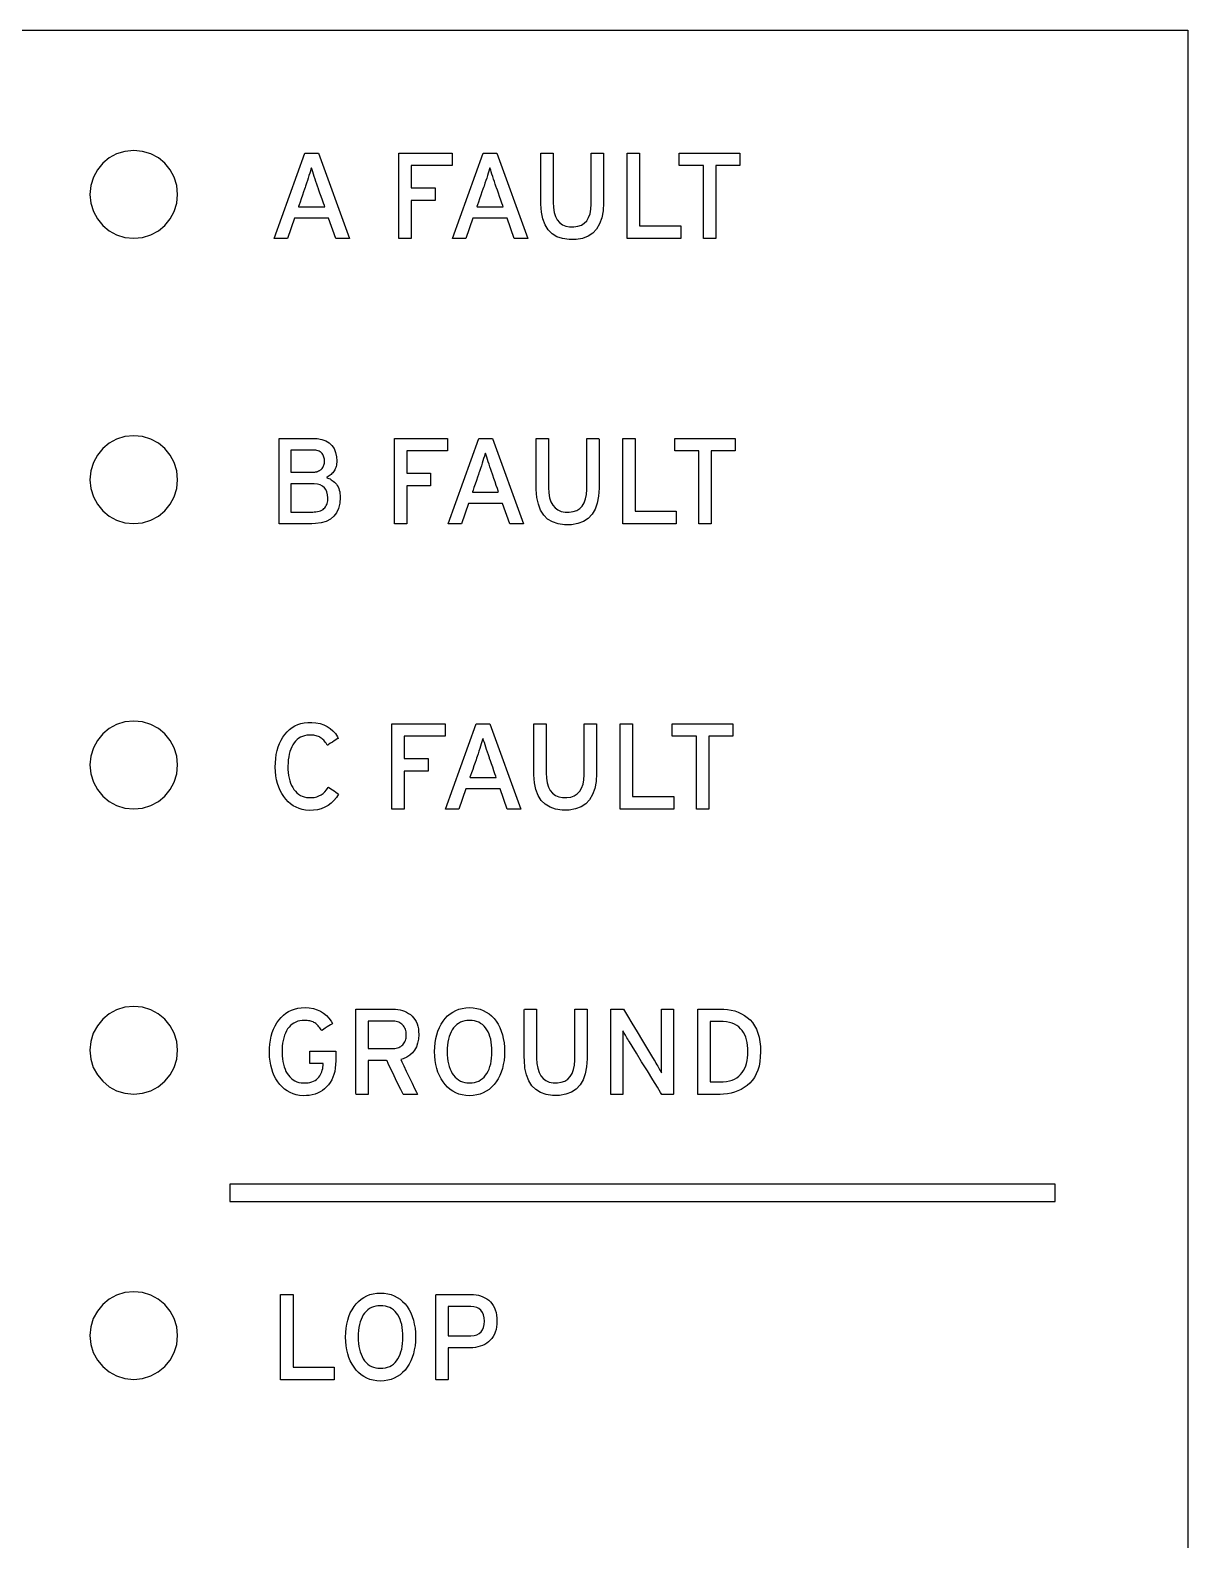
# Model space of a CAD drawing. Extents: x 1 to 47.7, y 0.2 to 33.4.
# Drawn here: x 13.006 to 14.325, y 11.791 to 13.511 of the extents above; entities that cross this region are included whole.
import ezdxf

# ---------------------------------------------------------------- set-up
doc = ezdxf.new("R2010")
doc.units = 0
doc.header["$MEASUREMENT"] = 0
doc.layers.add('6_0____DWG', color=7, linetype='CONTINUOUS')

msp = doc.modelspace()

# ---------------------------------------------------------------- linework, layer by layer
at = {"layer": '6_0____DWG'}
for points in [[(11.6245, 13.5108), (14.3245, 13.5108), (14.3245, 10.8185), (11.6245, 10.8185), (11.6245, 13.5108)], [(13.3538, 13.2736), (13.3457, 13.2967), (13.3068, 13.2967), (13.2987, 13.2736), (13.2836, 13.2736), (13.3186, 13.3708), (13.334, 13.3708), (13.3694, 13.2736), (13.3538, 13.2736)], [(13.4398, 13.3566), (13.4398, 13.3311), (13.4669, 13.3311), (13.4669, 13.3168), (13.4398, 13.3168), (13.4398, 13.2736), (13.4257, 13.2736), (13.4257, 13.3708), (13.4864, 13.3708), (13.4864, 13.3566), (13.4398, 13.3566)], [(13.5571, 13.2736), (13.549, 13.2967), (13.5101, 13.2967), (13.502, 13.2736), (13.4869, 13.2736), (13.5219, 13.3708), (13.5373, 13.3708), (13.5727, 13.2736), (13.5571, 13.2736)], [(13.6859, 13.2736), (13.6859, 13.3708), (13.7, 13.3708), (13.7, 13.2879), (13.7469, 13.2879), (13.7469, 13.2736), (13.6859, 13.2736)], [(13.7867, 13.3566), (13.7867, 13.2736), (13.7726, 13.2736), (13.7726, 13.3566), (13.7451, 13.3566), (13.7451, 13.3708), (13.8142, 13.3708), (13.8142, 13.3566), (13.7867, 13.3566)], [(13.4347, 13.0316), (13.4347, 13.0061), (13.4617, 13.0061), (13.4617, 12.9919), (13.4347, 12.9919), (13.4347, 12.9486), (13.4206, 12.9486), (13.4206, 13.0458), (13.4812, 13.0458), (13.4812, 13.0316), (13.4347, 13.0316)], [(13.552, 12.9486), (13.5439, 12.9717), (13.5049, 12.9717), (13.4969, 12.9486), (13.4817, 12.9486), (13.5167, 13.0458), (13.5322, 13.0458), (13.5676, 12.9486), (13.552, 12.9486)], [(13.6807, 12.9486), (13.6807, 13.0458), (13.6948, 13.0458), (13.6948, 12.9629), (13.7418, 12.9629), (13.7418, 12.9486), (13.6807, 12.9486)], [(13.7815, 13.0316), (13.7815, 12.9486), (13.7674, 12.9486), (13.7674, 13.0316), (13.74, 13.0316), (13.74, 13.0458), (13.809, 13.0458), (13.809, 13.0316), (13.7815, 13.0316)], [(13.4319, 12.7066), (13.4319, 12.6811), (13.4589, 12.6811), (13.4589, 12.6668), (13.4319, 12.6668), (13.4319, 12.6236), (13.4178, 12.6236), (13.4178, 12.7208), (13.4784, 12.7208), (13.4784, 12.7066), (13.4319, 12.7066)], [(13.5492, 12.6236), (13.5411, 12.6467), (13.5021, 12.6467), (13.4941, 12.6236), (13.4789, 12.6236), (13.5139, 12.7208), (13.5294, 12.7208), (13.5648, 12.6236), (13.5492, 12.6236)], [(13.6779, 12.6236), (13.6779, 12.7208), (13.692, 12.7208), (13.692, 12.6379), (13.739, 12.6379), (13.739, 12.6236), (13.6779, 12.6236)], [(13.7788, 12.7066), (13.7788, 12.6236), (13.7647, 12.6236), (13.7647, 12.7066), (13.7372, 12.7066), (13.7372, 12.7208), (13.8063, 12.7208), (13.8063, 12.7066), (13.7788, 12.7066)], [(13.233, 12.1765), (14.1734, 12.1765), (14.1734, 12.1965), (13.233, 12.1965), (13.233, 12.1765)], [(13.291, 11.9736), (13.291, 12.0708), (13.3051, 12.0708), (13.3051, 11.9878), (13.352, 11.9878), (13.352, 11.9736), (13.291, 11.9736)]]:
    msp.add_lwpolyline(points, dxfattribs=at)
for points in [[(13.1237, 13.2738), (13.1338, 13.2748), (13.1432, 13.2777), (13.1517, 13.2823), (13.1591, 13.2884), (13.1652, 13.2958), (13.1698, 13.3043), (13.1727, 13.3137), (13.1737, 13.3238), (13.1727, 13.3339), (13.1698, 13.3433), (13.1652, 13.3518), (13.1591, 13.3592), (13.1517, 13.3653), (13.1432, 13.3699), (13.1338, 13.3728), (13.1237, 13.3738), (13.1136, 13.3728), (13.1042, 13.3699), (13.0958, 13.3653), (13.0884, 13.3592), (13.0823, 13.3518), (13.0777, 13.3433), (13.0747, 13.3339), (13.0737, 13.3238), (13.0747, 13.3137), (13.0777, 13.3043), (13.0823, 13.2958), (13.0884, 13.2884), (13.0958, 13.2823), (13.1042, 13.2777), (13.1136, 13.2748)], [(13.6589, 13.3141), (13.6584, 13.305), (13.6569, 13.297), (13.6544, 13.2901), (13.6509, 13.2843), (13.6465, 13.2797), (13.6412, 13.2761), (13.6349, 13.2737), (13.6276, 13.2723), (13.6196, 13.2722), (13.6122, 13.2734), (13.6058, 13.2756), (13.6004, 13.279), (13.5959, 13.2835), (13.5924, 13.2891), (13.5898, 13.2958), (13.5881, 13.3036), (13.5874, 13.3125), (13.5874, 13.3158), (13.5874, 13.3208), (13.5874, 13.3285), (13.5874, 13.3377), (13.5874, 13.3475), (13.5874, 13.3568), (13.5874, 13.3644), (13.5874, 13.3694), (13.5874, 13.3708), (13.5881, 13.3708), (13.5897, 13.3708), (13.5918, 13.3708), (13.5942, 13.3708), (13.5966, 13.3708), (13.5988, 13.3708), (13.6005, 13.3708), (13.6014, 13.3708), (13.6015, 13.37), (13.6015, 13.3657), (13.6015, 13.3585), (13.6015, 13.3496), (13.6015, 13.3399), (13.6015, 13.3305), (13.6015, 13.3225), (13.6015, 13.3169), (13.6015, 13.3148), (13.6018, 13.3087), (13.6027, 13.3033), (13.6041, 13.2986), (13.6062, 13.2948), (13.6088, 13.2916), (13.612, 13.2892), (13.6158, 13.2876), (13.6201, 13.2867), (13.625, 13.2867), (13.6296, 13.2874), (13.6336, 13.2888), (13.6369, 13.2909), (13.6397, 13.2938), (13.6419, 13.2974), (13.6435, 13.3018), (13.6444, 13.3068), (13.6448, 13.3126), (13.6448, 13.3152), (13.6448, 13.3203), (13.6448, 13.328), (13.6448, 13.3374), (13.6448, 13.3473), (13.6448, 13.3566), (13.6448, 13.3644), (13.6448, 13.3694), (13.6449, 13.3708), (13.6456, 13.3708), (13.6471, 13.3708), (13.6492, 13.3708), (13.6516, 13.3708), (13.6541, 13.3708), (13.6563, 13.3708), (13.6579, 13.3708), (13.6588, 13.3708), (13.6589, 13.37), (13.6589, 13.3657), (13.6589, 13.3584), (13.6589, 13.3493), (13.6589, 13.3395), (13.6589, 13.33), (13.6589, 13.3219), (13.6589, 13.3163)], [(13.3334, 13.3321), (13.3323, 13.3353), (13.3313, 13.3383), (13.3303, 13.3413), (13.3294, 13.3441), (13.3285, 13.3468), (13.3277, 13.3493), (13.3269, 13.3517), (13.3262, 13.354), (13.3256, 13.3527), (13.3249, 13.3503), (13.3241, 13.3478), (13.3233, 13.3452), (13.3224, 13.3424), (13.3215, 13.3395), (13.3205, 13.3365), (13.3194, 13.3333), (13.3189, 13.3316), (13.3182, 13.3297), (13.3171, 13.3267), (13.3158, 13.3228), (13.3144, 13.3188), (13.3131, 13.315), (13.312, 13.3119), (13.3114, 13.31), (13.3114, 13.3097), (13.3136, 13.3097), (13.3174, 13.3097), (13.3224, 13.3097), (13.3279, 13.3097), (13.3331, 13.3097), (13.3375, 13.3097), (13.3404, 13.3097), (13.3412, 13.3097), (13.3408, 13.311), (13.3398, 13.3137), (13.3386, 13.3173), (13.3372, 13.3213), (13.3358, 13.3253), (13.3346, 13.3287), (13.3337, 13.3312)], [(13.5367, 13.3321), (13.5356, 13.3353), (13.5346, 13.3383), (13.5336, 13.3413), (13.5327, 13.3441), (13.5318, 13.3468), (13.531, 13.3493), (13.5303, 13.3517), (13.5295, 13.354), (13.5289, 13.3527), (13.5282, 13.3503), (13.5274, 13.3478), (13.5266, 13.3452), (13.5258, 13.3424), (13.5248, 13.3395), (13.5238, 13.3365), (13.5227, 13.3333), (13.5222, 13.3316), (13.5215, 13.3297), (13.5204, 13.3267), (13.5191, 13.3228), (13.5177, 13.3188), (13.5164, 13.315), (13.5153, 13.3119), (13.5147, 13.31), (13.5148, 13.3097), (13.5169, 13.3097), (13.5208, 13.3097), (13.5257, 13.3097), (13.5312, 13.3097), (13.5364, 13.3097), (13.5408, 13.3097), (13.5437, 13.3097), (13.5445, 13.3097), (13.5441, 13.311), (13.5431, 13.3137), (13.5419, 13.3173), (13.5405, 13.3213), (13.5391, 13.3253), (13.5379, 13.3287), (13.537, 13.3312)], [(13.1237, 12.9488), (13.1338, 12.9498), (13.1432, 12.9527), (13.1517, 12.9573), (13.1591, 12.9634), (13.1652, 12.9708), (13.1698, 12.9793), (13.1727, 12.9887), (13.1737, 12.9988), (13.1727, 13.0089), (13.1698, 13.0183), (13.1652, 13.0268), (13.1591, 13.0342), (13.1517, 13.0403), (13.1432, 13.0449), (13.1338, 13.0478), (13.1237, 13.0488), (13.1136, 13.0478), (13.1042, 13.0449), (13.0958, 13.0403), (13.0884, 13.0342), (13.0823, 13.0268), (13.0777, 13.0183), (13.0747, 13.0089), (13.0737, 12.9988), (13.0747, 12.9887), (13.0777, 12.9793), (13.0823, 12.9708), (13.0884, 12.9634), (13.0958, 12.9573), (13.1042, 12.9527), (13.1136, 12.9498)], [(13.3589, 12.9785), (13.3584, 12.9719), (13.357, 12.9661), (13.3548, 12.9612), (13.3517, 12.9571), (13.3477, 12.9538), (13.3429, 12.9513), (13.3373, 12.9496), (13.3307, 12.9488), (13.3264, 12.9486), (13.3239, 12.9486), (13.3193, 12.9486), (13.3134, 12.9486), (13.3069, 12.9486), (13.3006, 12.9486), (13.295, 12.9486), (13.2911, 12.9486), (13.2894, 12.9486), (13.2893, 12.9516), (13.2893, 12.9608), (13.2893, 12.9744), (13.2893, 12.9906), (13.2893, 13.0076), (13.2893, 13.0234), (13.2893, 13.0362), (13.2893, 13.0442), (13.2895, 13.0458), (13.2919, 13.0458), (13.2964, 13.0458), (13.3024, 13.0458), (13.3091, 13.0458), (13.3157, 13.0458), (13.3216, 13.0458), (13.3259, 13.0458), (13.328, 13.0458), (13.3326, 13.0456), (13.3379, 13.0447), (13.3424, 13.0431), (13.3463, 13.0408), (13.3494, 13.0379), (13.3519, 13.0343), (13.3537, 13.0299), (13.3547, 13.0249), (13.355, 13.0202), (13.355, 13.0186), (13.3548, 13.017), (13.3546, 13.0155), (13.3542, 13.014), (13.3538, 13.0126), (13.3533, 13.0113), (13.3527, 13.0101), (13.352, 13.0089), (13.3512, 13.0078), (13.3503, 13.0067), (13.3495, 13.0058), (13.3485, 13.0048), (13.3475, 13.004), (13.3464, 13.0031), (13.3453, 13.0024), (13.3441, 13.0017), (13.3432, 13.0011), (13.3446, 13.0007), (13.3459, 13.0002), (13.3473, 12.9996), (13.3485, 12.9988), (13.3498, 12.998), (13.351, 12.997), (13.3522, 12.996), (13.3534, 12.9948), (13.3545, 12.9935), (13.3555, 12.992), (13.3564, 12.9905), (13.3572, 12.9888), (13.3578, 12.987), (13.3583, 12.985), (13.3586, 12.983), (13.3588, 12.9808)], [(13.6538, 12.9892), (13.6532, 12.98), (13.6517, 12.972), (13.6492, 12.9651), (13.6458, 12.9594), (13.6414, 12.9547), (13.636, 12.9511), (13.6297, 12.9487), (13.6224, 12.9474), (13.6144, 12.9472), (13.6071, 12.9484), (13.6007, 12.9506), (13.5952, 12.954), (13.5907, 12.9585), (13.5872, 12.9641), (13.5846, 12.9708), (13.583, 12.9786), (13.5823, 12.9876), (13.5822, 12.9908), (13.5822, 12.9958), (13.5822, 13.0035), (13.5822, 13.0128), (13.5822, 13.0225), (13.5822, 13.0318), (13.5822, 13.0395), (13.5822, 13.0445), (13.5823, 13.0458), (13.583, 13.0458), (13.5845, 13.0458), (13.5866, 13.0458), (13.589, 13.0458), (13.5915, 13.0458), (13.5937, 13.0458), (13.5953, 13.0458), (13.5963, 13.0458), (13.5963, 13.0451), (13.5963, 13.0407), (13.5963, 13.0336), (13.5963, 13.0246), (13.5963, 13.0149), (13.5963, 13.0055), (13.5963, 12.9975), (13.5963, 12.9919), (13.5963, 12.9898), (13.5966, 12.9837), (13.5975, 12.9783), (13.599, 12.9737), (13.601, 12.9698), (13.6036, 12.9666), (13.6068, 12.9643), (13.6106, 12.9626), (13.615, 12.9618), (13.6199, 12.9617), (13.6244, 12.9624), (13.6284, 12.9638), (13.6318, 12.966), (13.6345, 12.9688), (13.6367, 12.9724), (13.6383, 12.9768), (13.6393, 12.9818), (13.6397, 12.9876), (13.6397, 12.9903), (13.6397, 12.9953), (13.6397, 13.0031), (13.6397, 13.0124), (13.6397, 13.0223), (13.6397, 13.0317), (13.6397, 13.0394), (13.6397, 13.0444), (13.6397, 13.0458), (13.6404, 13.0458), (13.642, 13.0458), (13.6441, 13.0458), (13.6465, 13.0458), (13.6489, 13.0458), (13.6511, 13.0458), (13.6528, 13.0458), (13.6537, 13.0458), (13.6538, 13.045), (13.6538, 13.0407), (13.6538, 13.0334), (13.6538, 13.0244), (13.6538, 13.0145), (13.6538, 13.005), (13.6538, 12.9969), (13.6538, 12.9913)], [(13.3409, 13.0198), (13.3409, 13.0211), (13.3408, 13.0223), (13.3406, 13.0234), (13.3403, 13.0246), (13.34, 13.0256), (13.3395, 13.0266), (13.339, 13.0276), (13.3384, 13.0285), (13.3377, 13.0293), (13.3369, 13.0301), (13.3359, 13.0307), (13.3348, 13.0312), (13.3337, 13.0317), (13.3324, 13.032), (13.331, 13.0323), (13.3295, 13.0325), (13.3279, 13.0325), (13.3269, 13.0325), (13.3243, 13.0325), (13.3207, 13.0325), (13.3164, 13.0325), (13.3119, 13.0325), (13.3079, 13.0325), (13.3047, 13.0325), (13.3029, 13.0325), (13.3026, 13.0323), (13.3026, 13.0305), (13.3026, 13.0273), (13.3026, 13.0233), (13.3026, 13.0188), (13.3026, 13.0146), (13.3026, 13.0109), (13.3026, 13.0083), (13.3026, 13.0074), (13.3036, 13.0074), (13.3062, 13.0074), (13.3098, 13.0074), (13.3141, 13.0074), (13.3186, 13.0074), (13.3226, 13.0074), (13.3258, 13.0074), (13.3276, 13.0074), (13.3283, 13.0074), (13.3291, 13.0074), (13.3299, 13.0075), (13.3307, 13.0076), (13.3314, 13.0077), (13.3321, 13.0079), (13.3327, 13.008), (13.3333, 13.0083), (13.3339, 13.0085), (13.3345, 13.0088), (13.335, 13.0091), (13.3355, 13.0094), (13.336, 13.0097), (13.3365, 13.01), (13.337, 13.0104), (13.3374, 13.0107), (13.3378, 13.0111), (13.3383, 13.0117), (13.3389, 13.0126), (13.3395, 13.0135), (13.3399, 13.0144), (13.3403, 13.0154), (13.3406, 13.0164), (13.3408, 13.0175), (13.3409, 13.0186)], [(13.5316, 13.0071), (13.5305, 13.0103), (13.5295, 13.0134), (13.5285, 13.0163), (13.5276, 13.0191), (13.5267, 13.0218), (13.5259, 13.0243), (13.5251, 13.0268), (13.5244, 13.029), (13.5237, 13.0277), (13.5231, 13.0254), (13.5223, 13.0229), (13.5215, 13.0202), (13.5206, 13.0175), (13.5197, 13.0145), (13.5186, 13.0115), (13.5176, 13.0083), (13.517, 13.0066), (13.5164, 13.0048), (13.5153, 13.0017), (13.514, 12.9979), (13.5126, 12.9938), (13.5112, 12.99), (13.5102, 12.9869), (13.5095, 12.9851), (13.5096, 12.9847), (13.5117, 12.9847), (13.5156, 12.9847), (13.5206, 12.9847), (13.526, 12.9847), (13.5313, 12.9847), (13.5357, 12.9847), (13.5386, 12.9847), (13.5394, 12.9848), (13.5389, 12.986), (13.538, 12.9887), (13.5367, 12.9923), (13.5353, 12.9963), (13.5339, 13.0003), (13.5327, 13.0038), (13.5319, 13.0062)], [(13.3448, 12.978), (13.3445, 12.9816), (13.3438, 12.9848), (13.3425, 12.9875), (13.3408, 12.9897), (13.3387, 12.9915), (13.3361, 12.9928), (13.333, 12.9937), (13.3294, 12.9942), (13.3277, 12.9942), (13.3255, 12.9942), (13.322, 12.9942), (13.3177, 12.9942), (13.3131, 12.9942), (13.3088, 12.9942), (13.3053, 12.9942), (13.3031, 12.9942), (13.3026, 12.9941), (13.3026, 12.992), (13.3026, 12.9881), (13.3026, 12.9829), (13.3026, 12.9771), (13.3026, 12.9715), (13.3026, 12.9666), (13.3026, 12.9632), (13.3026, 12.9619), (13.3036, 12.9619), (13.3063, 12.9619), (13.3101, 12.9619), (13.3144, 12.9619), (13.3189, 12.9619), (13.323, 12.9619), (13.326, 12.9619), (13.3276, 12.9619), (13.3292, 12.962), (13.3313, 12.9621), (13.3332, 12.9624), (13.335, 12.9628), (13.3366, 12.9634), (13.338, 12.964), (13.3393, 12.9649), (13.3404, 12.9658), (13.3414, 12.9668), (13.3422, 12.968), (13.3429, 12.9692), (13.3435, 12.9704), (13.344, 12.9718), (13.3443, 12.9732), (13.3446, 12.9748), (13.3448, 12.9764)], [(13.1237, 12.6238), (13.1338, 12.6248), (13.1432, 12.6277), (13.1517, 12.6323), (13.1591, 12.6384), (13.1652, 12.6459), (13.1698, 12.6543), (13.1727, 12.6637), (13.1737, 12.6738), (13.1727, 12.6839), (13.1698, 12.6933), (13.1652, 12.7018), (13.1591, 12.7092), (13.1517, 12.7153), (13.1432, 12.7199), (13.1338, 12.7228), (13.1237, 12.7238), (13.1136, 12.7228), (13.1042, 12.7199), (13.0958, 12.7153), (13.0884, 12.7092), (13.0823, 12.7018), (13.0777, 12.6933), (13.0747, 12.6839), (13.0737, 12.6738), (13.0747, 12.6637), (13.0777, 12.6543), (13.0823, 12.6459), (13.0884, 12.6384), (13.0958, 12.6323), (13.1042, 12.6277), (13.1136, 12.6248)], [(13.3571, 12.6406), (13.3546, 12.6367), (13.3517, 12.6332), (13.3486, 12.6302), (13.3451, 12.6277), (13.3414, 12.6256), (13.3373, 12.624), (13.333, 12.6229), (13.3283, 12.6222), (13.3236, 12.6221), (13.3195, 12.6224), (13.3156, 12.6231), (13.312, 12.6242), (13.3086, 12.6256), (13.3053, 12.6274), (13.3023, 12.6295), (13.2995, 12.632), (13.2969, 12.6348), (13.2945, 12.6379), (13.2923, 12.6412), (13.2904, 12.6448), (13.2888, 12.6486), (13.2875, 12.6527), (13.2864, 12.657), (13.2856, 12.6615), (13.2851, 12.6662), (13.2849, 12.6712), (13.285, 12.6763), (13.2854, 12.6811), (13.286, 12.6858), (13.287, 12.6902), (13.2882, 12.6943), (13.2897, 12.6983), (13.2915, 12.702), (13.2936, 12.7054), (13.2959, 12.7087), (13.2984, 12.7116), (13.3012, 12.7142), (13.3041, 12.7164), (13.3072, 12.7183), (13.3106, 12.7198), (13.3142, 12.7209), (13.3179, 12.7218), (13.3219, 12.7222), (13.3264, 12.7223), (13.3313, 12.7219), (13.3359, 12.721), (13.3401, 12.7197), (13.3439, 12.7178), (13.3474, 12.7155), (13.3506, 12.7128), (13.3534, 12.7095), (13.3558, 12.7058), (13.3565, 12.7041), (13.3556, 12.7035), (13.354, 12.7025), (13.3521, 12.7012), (13.35, 12.6999), (13.3479, 12.6985), (13.3461, 12.6974), (13.3448, 12.6965), (13.3442, 12.6962), (13.3435, 12.6973), (13.3427, 12.6986), (13.3418, 12.6998), (13.341, 12.7009), (13.3401, 12.7019), (13.3391, 12.7028), (13.3382, 12.7037), (13.3372, 12.7045), (13.3362, 12.7051), (13.3351, 12.7057), (13.334, 12.7063), (13.3328, 12.7067), (13.3315, 12.7071), (13.3301, 12.7074), (13.3287, 12.7076), (13.3272, 12.7078), (13.3256, 12.7078), (13.3236, 12.7078), (13.3209, 12.7076), (13.3183, 12.7071), (13.316, 12.7064), (13.3137, 12.7054), (13.3117, 12.7042), (13.3098, 12.7027), (13.308, 12.701), (13.3064, 12.6991), (13.305, 12.6969), (13.3037, 12.6945), (13.3025, 12.6919), (13.3016, 12.6892), (13.3008, 12.6862), (13.3002, 12.6831), (13.2997, 12.6797), (13.2995, 12.6762), (13.2994, 12.6725), (13.2994, 12.6688), (13.2997, 12.6653), (13.3001, 12.662), (13.3007, 12.6588), (13.3015, 12.6559), (13.3024, 12.6531), (13.3035, 12.6505), (13.3048, 12.6481), (13.3062, 12.6459), (13.3078, 12.6438), (13.3095, 12.642), (13.3114, 12.6405), (13.3135, 12.6392), (13.3157, 12.6382), (13.318, 12.6374), (13.3205, 12.6369), (13.3232, 12.6366), (13.3262, 12.6366), (13.3292, 12.6369), (13.3321, 12.6375), (13.3347, 12.6385), (13.3372, 12.6397), (13.3394, 12.6413), (13.3415, 12.6432), (13.3433, 12.6455), (13.345, 12.648), (13.3456, 12.6486), (13.3466, 12.6479), (13.3481, 12.6468), (13.35, 12.6456), (13.352, 12.6442), (13.3539, 12.6428), (13.3555, 12.6417), (13.3567, 12.6409)], [(13.651, 12.6641), (13.6504, 12.655), (13.6489, 12.647), (13.6464, 12.6401), (13.643, 12.6343), (13.6386, 12.6297), (13.6333, 12.6261), (13.6269, 12.6237), (13.6197, 12.6223), (13.6116, 12.6222), (13.6043, 12.6233), (13.5979, 12.6256), (13.5925, 12.629), (13.588, 12.6335), (13.5844, 12.6391), (13.5818, 12.6458), (13.5802, 12.6536), (13.5795, 12.6625), (13.5795, 12.6658), (13.5795, 12.6708), (13.5795, 12.6785), (13.5795, 12.6877), (13.5795, 12.6975), (13.5795, 12.7068), (13.5795, 12.7144), (13.5795, 12.7194), (13.5795, 12.7208), (13.5802, 12.7208), (13.5818, 12.7208), (13.5839, 12.7208), (13.5863, 12.7208), (13.5887, 12.7208), (13.5909, 12.7208), (13.5926, 12.7208), (13.5935, 12.7208), (13.5936, 12.72), (13.5936, 12.7157), (13.5936, 12.7085), (13.5936, 12.6996), (13.5936, 12.6899), (13.5936, 12.6805), (13.5936, 12.6725), (13.5936, 12.6669), (13.5936, 12.6648), (13.5939, 12.6587), (13.5947, 12.6533), (13.5962, 12.6486), (13.5982, 12.6447), (13.6008, 12.6416), (13.604, 12.6392), (13.6078, 12.6376), (13.6122, 12.6367), (13.6171, 12.6366), (13.6217, 12.6373), (13.6256, 12.6388), (13.629, 12.6409), (13.6318, 12.6438), (13.6339, 12.6474), (13.6355, 12.6518), (13.6365, 12.6568), (13.6369, 12.6626), (13.6369, 12.6652), (13.6369, 12.6703), (13.6369, 12.678), (13.6369, 12.6874), (13.6369, 12.6973), (13.6369, 12.7066), (13.6369, 12.7144), (13.6369, 12.7194), (13.6369, 12.7208), (13.6376, 12.7208), (13.6392, 12.7208), (13.6413, 12.7208), (13.6437, 12.7208), (13.6461, 12.7208), (13.6483, 12.7208), (13.65, 12.7208), (13.6509, 12.7208), (13.651, 12.72), (13.651, 12.7156), (13.651, 12.7084), (13.651, 12.6993), (13.651, 12.6895), (13.651, 12.68), (13.651, 12.6719), (13.651, 12.6662)], [(13.5288, 12.6821), (13.5277, 12.6853), (13.5267, 12.6883), (13.5257, 12.6913), (13.5248, 12.6941), (13.5239, 12.6968), (13.5231, 12.6993), (13.5223, 12.7017), (13.5216, 12.704), (13.521, 12.7027), (13.5203, 12.7003), (13.5195, 12.6978), (13.5187, 12.6952), (13.5178, 12.6924), (13.5169, 12.6895), (13.5159, 12.6865), (13.5148, 12.6833), (13.5142, 12.6816), (13.5136, 12.6797), (13.5125, 12.6766), (13.5112, 12.6728), (13.5098, 12.6688), (13.5085, 12.665), (13.5074, 12.6619), (13.5067, 12.66), (13.5068, 12.6597), (13.5089, 12.6597), (13.5128, 12.6597), (13.5178, 12.6597), (13.5232, 12.6597), (13.5285, 12.6597), (13.5329, 12.6597), (13.5358, 12.6597), (13.5366, 12.6597), (13.5361, 12.661), (13.5352, 12.6637), (13.534, 12.6673), (13.5326, 12.6713), (13.5312, 12.6753), (13.53, 12.6787), (13.5291, 12.6812)], [(13.1237, 12.2988), (13.1337, 12.2998), (13.1431, 12.3027), (13.1516, 12.3073), (13.159, 12.3135), (13.1651, 12.3209), (13.1698, 12.3294), (13.1727, 12.3387), (13.1737, 12.3488), (13.1727, 12.3589), (13.1698, 12.3683), (13.1651, 12.3768), (13.159, 12.3842), (13.1516, 12.3903), (13.1431, 12.3949), (13.1337, 12.3978), (13.1237, 12.3988), (13.1136, 12.3978), (13.1042, 12.3949), (13.0957, 12.3903), (13.0883, 12.3842), (13.0822, 12.3768), (13.0776, 12.3683), (13.0747, 12.3589), (13.0737, 12.3488), (13.0747, 12.3387), (13.0776, 12.3294), (13.0822, 12.3209), (13.0883, 12.3135), (13.0957, 12.3073), (13.1042, 12.3027), (13.1136, 12.2998)], [(13.3539, 12.3367), (13.3537, 12.3325), (13.3533, 12.3286), (13.3526, 12.3248), (13.3517, 12.3213), (13.3506, 12.3181), (13.3492, 12.315), (13.3475, 12.3122), (13.3456, 12.3096), (13.3434, 12.3072), (13.3411, 12.305), (13.3386, 12.3031), (13.336, 12.3015), (13.3331, 12.3001), (13.3302, 12.299), (13.327, 12.2981), (13.3237, 12.2975), (13.3203, 12.2972), (13.3165, 12.2971), (13.3125, 12.2975), (13.3087, 12.2982), (13.3051, 12.2993), (13.3017, 12.3008), (13.2985, 12.3025), (13.2955, 12.3046), (13.2927, 12.3071), (13.2902, 12.3099), (13.2878, 12.313), (13.2856, 12.3164), (13.2838, 12.3199), (13.2822, 12.3237), (13.2808, 12.3277), (13.2798, 12.3319), (13.279, 12.3364), (13.2785, 12.3411), (13.2783, 12.3461), (13.2783, 12.3511), (13.2787, 12.3559), (13.2794, 12.3605), (13.2803, 12.3649), (13.2815, 12.369), (13.283, 12.3729), (13.2847, 12.3766), (13.2867, 12.3801), (13.289, 12.3833), (13.2915, 12.3863), (13.2942, 12.3889), (13.297, 12.3911), (13.3001, 12.393), (13.3034, 12.3946), (13.3069, 12.3958), (13.3106, 12.3967), (13.3145, 12.3972), (13.3188, 12.3974), (13.3237, 12.397), (13.3283, 12.3963), (13.3326, 12.395), (13.3365, 12.3933), (13.34, 12.3911), (13.3432, 12.3885), (13.3461, 12.3854), (13.3486, 12.3818), (13.35, 12.3792), (13.3493, 12.3787), (13.3479, 12.3779), (13.3461, 12.3767), (13.344, 12.3754), (13.3419, 12.374), (13.3401, 12.3728), (13.3386, 12.3719), (13.3378, 12.3714), (13.3373, 12.372), (13.3365, 12.3733), (13.3356, 12.3745), (13.3347, 12.3756), (13.3339, 12.3766), (13.3329, 12.3776), (13.332, 12.3785), (13.331, 12.3793), (13.33, 12.38), (13.329, 12.3806), (13.3279, 12.3811), (13.3267, 12.3816), (13.3254, 12.382), (13.3241, 12.3823), (13.3227, 12.3825), (13.3213, 12.3827), (13.3198, 12.3828), (13.3182, 12.3829), (13.3156, 12.3827), (13.313, 12.3824), (13.3105, 12.3818), (13.3082, 12.381), (13.3061, 12.3799), (13.3041, 12.3786), (13.3023, 12.377), (13.3006, 12.3752), (13.299, 12.3732), (13.2976, 12.371), (13.2964, 12.3685), (13.2954, 12.3659), (13.2945, 12.363), (13.2938, 12.36), (13.2932, 12.3568), (13.2929, 12.3535), (13.2927, 12.3499), (13.2926, 12.3462), (13.2928, 12.3426), (13.2931, 12.3392), (13.2935, 12.336), (13.2942, 12.3329), (13.295, 12.33), (13.296, 12.3274), (13.2971, 12.3248), (13.2984, 12.3225), (13.2999, 12.3203), (13.3015, 12.3184), (13.3033, 12.3166), (13.3052, 12.3152), (13.3073, 12.314), (13.3095, 12.313), (13.3119, 12.3123), (13.3144, 12.3118), (13.3171, 12.3116), (13.3197, 12.3117), (13.3222, 12.3119), (13.3244, 12.3123), (13.3265, 12.3129), (13.3284, 12.3136), (13.3302, 12.3145), (13.3318, 12.3155), (13.3332, 12.3167), (13.3345, 12.3181), (13.3355, 12.3196), (13.3365, 12.3211), (13.3373, 12.3227), (13.3379, 12.3244), (13.3385, 12.3261), (13.3389, 12.3279), (13.3392, 12.3297), (13.3394, 12.3316), (13.3395, 12.3335), (13.3395, 12.3335), (13.3395, 12.3336), (13.3395, 12.3336), (13.3395, 12.3337), (13.3395, 12.3338), (13.3395, 12.3338), (13.3395, 12.3339), (13.3395, 12.3339), (13.3394, 12.3339), (13.3387, 12.3339), (13.337, 12.3339), (13.3348, 12.3339), (13.3322, 12.3339), (13.3296, 12.3339), (13.3273, 12.3339), (13.3254, 12.3339), (13.3243, 12.3339), (13.3241, 12.334), (13.3241, 12.3349), (13.3241, 12.3365), (13.3241, 12.3386), (13.3241, 12.3409), (13.3241, 12.3433), (13.3241, 12.3454), (13.3241, 12.3469), (13.3241, 12.3478), (13.3245, 12.3479), (13.3267, 12.3479), (13.3304, 12.3479), (13.335, 12.3479), (13.3401, 12.3479), (13.345, 12.3479), (13.3493, 12.3479), (13.3524, 12.3479), (13.3538, 12.3479), (13.3539, 12.3476), (13.3539, 12.3466), (13.3539, 12.3452), (13.3539, 12.3434), (13.3539, 12.3415), (13.3539, 12.3397), (13.3539, 12.3381), (13.3539, 12.3371)], [(13.4484, 12.3668), (13.448, 12.3616), (13.4471, 12.3569), (13.4457, 12.3528), (13.4437, 12.3491), (13.4412, 12.3459), (13.4382, 12.3432), (13.4346, 12.3409), (13.4305, 12.3392), (13.4278, 12.3382), (13.4289, 12.3357), (13.4312, 12.3311), (13.4341, 12.325), (13.4374, 12.3182), (13.4407, 12.3114), (13.4436, 12.3054), (13.4457, 12.301), (13.4468, 12.2988), (13.4465, 12.2986), (13.4452, 12.2986), (13.443, 12.2986), (13.4404, 12.2986), (13.4376, 12.2986), (13.4349, 12.2986), (13.4326, 12.2986), (13.4311, 12.2986), (13.4306, 12.2987), (13.4298, 12.3003), (13.4278, 12.3043), (13.4251, 12.3099), (13.422, 12.3164), (13.4188, 12.323), (13.4159, 12.329), (13.4135, 12.3338), (13.4122, 12.3367), (13.4118, 12.3371), (13.4103, 12.3371), (13.4078, 12.3371), (13.4045, 12.3371), (13.4008, 12.3371), (13.3972, 12.3371), (13.3941, 12.3371), (13.3918, 12.3371), (13.3907, 12.3371), (13.3907, 12.3361), (13.3907, 12.3327), (13.3907, 12.3275), (13.3907, 12.3212), (13.3907, 12.3145), (13.3907, 12.3083), (13.3907, 12.303), (13.3907, 12.2996), (13.3907, 12.2986), (13.39, 12.2986), (13.3885, 12.2986), (13.3864, 12.2986), (13.3841, 12.2986), (13.3817, 12.2986), (13.3796, 12.2986), (13.3779, 12.2986), (13.377, 12.2986), (13.3768, 12.2998), (13.3768, 12.3069), (13.3768, 12.319), (13.3768, 12.3343), (13.3768, 12.3511), (13.3768, 12.3674), (13.3768, 12.3815), (13.3768, 12.3916), (13.3768, 12.3958), (13.3781, 12.3958), (13.382, 12.3958), (13.3877, 12.3958), (13.3946, 12.3958), (13.4017, 12.3958), (13.4084, 12.3958), (13.4138, 12.3958), (13.4173, 12.3958), (13.4189, 12.3958), (13.4218, 12.3957), (13.4246, 12.3953), (13.4272, 12.3948), (13.4298, 12.3941), (13.4322, 12.3932), (13.4345, 12.3922), (13.4367, 12.3909), (13.4388, 12.3895), (13.4408, 12.3878), (13.4425, 12.3859), (13.444, 12.3838), (13.4453, 12.3815), (13.4464, 12.379), (13.4473, 12.3763), (13.4479, 12.3733), (13.4482, 12.3701)], [(13.4341, 12.3664), (13.4341, 12.3682), (13.4339, 12.3698), (13.4335, 12.3714), (13.4331, 12.3729), (13.4326, 12.3742), (13.4319, 12.3755), (13.4311, 12.3766), (13.4302, 12.3776), (13.4292, 12.3786), (13.4281, 12.3794), (13.4269, 12.3802), (13.4256, 12.3808), (13.4243, 12.3813), (13.4228, 12.3817), (13.4213, 12.3819), (13.4196, 12.3821), (13.4181, 12.3821), (13.4168, 12.3821), (13.4137, 12.3821), (13.4095, 12.3821), (13.4048, 12.3821), (13.3999, 12.3821), (13.3956, 12.3821), (13.3924, 12.3821), (13.3908, 12.3821), (13.3907, 12.3815), (13.3907, 12.3788), (13.3907, 12.3745), (13.3907, 12.3692), (13.3907, 12.3637), (13.3907, 12.3584), (13.3907, 12.3541), (13.3907, 12.3514), (13.3908, 12.3508), (13.3924, 12.3508), (13.3956, 12.3508), (13.3999, 12.3508), (13.4048, 12.3508), (13.4095, 12.3508), (13.4137, 12.3508), (13.4168, 12.3508), (13.4181, 12.3508), (13.4196, 12.3508), (13.4212, 12.351), (13.4227, 12.3512), (13.4242, 12.3516), (13.4255, 12.3521), (13.4268, 12.3527), (13.428, 12.3533), (13.4291, 12.3541), (13.4301, 12.3551), (13.431, 12.3561), (13.4318, 12.3572), (13.4325, 12.3584), (13.4331, 12.3598), (13.4335, 12.3613), (13.4339, 12.3628), (13.4341, 12.3645)], [(13.5461, 12.3473), (13.5459, 12.3421), (13.5455, 12.3372), (13.5447, 12.3325), (13.5437, 12.3281), (13.5424, 12.3239), (13.5408, 12.32), (13.5389, 12.3163), (13.5367, 12.3129), (13.5342, 12.3097), (13.5314, 12.3068), (13.5285, 12.3043), (13.5253, 12.3021), (13.5219, 12.3004), (13.5183, 12.299), (13.5145, 12.298), (13.5104, 12.2973), (13.5062, 12.2971), (13.5019, 12.2973), (13.4979, 12.298), (13.4941, 12.299), (13.4906, 12.3004), (13.4872, 12.3021), (13.4841, 12.3043), (13.4812, 12.3068), (13.4785, 12.3097), (13.476, 12.3129), (13.4738, 12.3163), (13.4719, 12.32), (13.4702, 12.3239), (13.4688, 12.3281), (13.4678, 12.3325), (13.467, 12.3372), (13.4665, 12.3421), (13.4664, 12.3473), (13.4665, 12.3524), (13.467, 12.3574), (13.4678, 12.3621), (13.4688, 12.3665), (13.4702, 12.3707), (13.4719, 12.3747), (13.4738, 12.3784), (13.476, 12.3818), (13.4785, 12.385), (13.4812, 12.3879), (13.4841, 12.3903), (13.4872, 12.3924), (13.4906, 12.3942), (13.4941, 12.3955), (13.4979, 12.3965), (13.5019, 12.3971), (13.5062, 12.3974), (13.5104, 12.3971), (13.5145, 12.3965), (13.5183, 12.3955), (13.5219, 12.3942), (13.5253, 12.3924), (13.5285, 12.3903), (13.5314, 12.3879), (13.5342, 12.385), (13.5367, 12.3818), (13.5389, 12.3784), (13.5408, 12.3747), (13.5424, 12.3707), (13.5437, 12.3665), (13.5447, 12.3621), (13.5455, 12.3574), (13.5459, 12.3524)], [(13.5317, 12.3473), (13.5316, 12.3511), (13.5314, 12.3547), (13.5309, 12.3581), (13.5303, 12.3614), (13.5295, 12.3644), (13.5285, 12.3672), (13.5274, 12.3698), (13.526, 12.3723), (13.5245, 12.3745), (13.5228, 12.3764), (13.5209, 12.3781), (13.5189, 12.3795), (13.5167, 12.3807), (13.5143, 12.3816), (13.5118, 12.3823), (13.5091, 12.3827), (13.5062, 12.3829), (13.5033, 12.3827), (13.5007, 12.3823), (13.4982, 12.3816), (13.4958, 12.3807), (13.4937, 12.3795), (13.4916, 12.3781), (13.4898, 12.3764), (13.4881, 12.3745), (13.4866, 12.3723), (13.4852, 12.3698), (13.484, 12.3672), (13.483, 12.3644), (13.4822, 12.3614), (13.4816, 12.3581), (13.4811, 12.3547), (13.4808, 12.3511), (13.4807, 12.3473), (13.4808, 12.3435), (13.4811, 12.3399), (13.4816, 12.3365), (13.4822, 12.3333), (13.483, 12.3303), (13.484, 12.3275), (13.4852, 12.3249), (13.4866, 12.3225), (13.4881, 12.3203), (13.4898, 12.3182), (13.4916, 12.3165), (13.4937, 12.315), (13.4958, 12.3138), (13.4982, 12.3128), (13.5007, 12.3121), (13.5033, 12.3117), (13.5062, 12.3116), (13.5091, 12.3117), (13.5118, 12.3121), (13.5143, 12.3128), (13.5167, 12.3138), (13.5189, 12.315), (13.5209, 12.3165), (13.5228, 12.3182), (13.5245, 12.3203), (13.526, 12.3225), (13.5274, 12.3249), (13.5285, 12.3275), (13.5295, 12.3303), (13.5303, 12.3333), (13.5309, 12.3365), (13.5314, 12.3399), (13.5316, 12.3435)], [(13.6402, 12.3391), (13.6396, 12.33), (13.6381, 12.322), (13.6356, 12.3151), (13.6322, 12.3093), (13.6278, 12.3047), (13.6224, 12.3011), (13.6161, 12.2987), (13.6088, 12.2973), (13.6008, 12.2972), (13.5935, 12.2984), (13.5871, 12.3006), (13.5816, 12.304), (13.5771, 12.3085), (13.5736, 12.3141), (13.571, 12.3208), (13.5694, 12.3286), (13.5687, 12.3375), (13.5686, 12.3408), (13.5686, 12.3458), (13.5686, 12.3535), (13.5686, 12.3627), (13.5686, 12.3725), (13.5686, 12.3818), (13.5686, 12.3894), (13.5686, 12.3944), (13.5687, 12.3958), (13.5694, 12.3958), (13.5709, 12.3958), (13.573, 12.3958), (13.5754, 12.3958), (13.5779, 12.3958), (13.5801, 12.3958), (13.5817, 12.3958), (13.5826, 12.3958), (13.5827, 12.395), (13.5827, 12.3907), (13.5827, 12.3836), (13.5827, 12.3746), (13.5827, 12.3649), (13.5827, 12.3555), (13.5827, 12.3475), (13.5827, 12.3419), (13.5827, 12.3398), (13.583, 12.3337), (13.5839, 12.3283), (13.5854, 12.3237), (13.5874, 12.3198), (13.59, 12.3166), (13.5932, 12.3143), (13.597, 12.3126), (13.6014, 12.3117), (13.6063, 12.3117), (13.6108, 12.3124), (13.6148, 12.3138), (13.6182, 12.3159), (13.6209, 12.3188), (13.6231, 12.3224), (13.6247, 12.3268), (13.6257, 12.3318), (13.6261, 12.3376), (13.6261, 12.3403), (13.6261, 12.3453), (13.6261, 12.3531), (13.6261, 12.3624), (13.6261, 12.3723), (13.6261, 12.3816), (13.6261, 12.3894), (13.6261, 12.3944), (13.6261, 12.3958), (13.6268, 12.3958), (13.6284, 12.3958), (13.6305, 12.3958), (13.6329, 12.3958), (13.6353, 12.3958), (13.6375, 12.3958), (13.6392, 12.3958), (13.6401, 12.3958), (13.6402, 12.395), (13.6402, 12.3907), (13.6402, 12.3834), (13.6402, 12.3743), (13.6402, 12.3645), (13.6402, 12.355), (13.6402, 12.3469), (13.6402, 12.3413)], [(13.7252, 12.2986), (13.7239, 12.3009), (13.7202, 12.3068), (13.7149, 12.3153), (13.7088, 12.3254), (13.7023, 12.3358), (13.6963, 12.3455), (13.6915, 12.3534), (13.6884, 12.3584), (13.6874, 12.36), (13.6865, 12.3616), (13.6856, 12.363), (13.6848, 12.3645), (13.684, 12.3659), (13.6832, 12.3672), (13.6824, 12.3685), (13.6817, 12.3698), (13.681, 12.371), (13.6807, 12.3702), (13.6807, 12.3679), (13.6807, 12.3655), (13.6807, 12.363), (13.6807, 12.3604), (13.6807, 12.3578), (13.6807, 12.3551), (13.6808, 12.3523), (13.6808, 12.3494), (13.6808, 12.3477), (13.6808, 12.3431), (13.6808, 12.3363), (13.6808, 12.3281), (13.6808, 12.3195), (13.6808, 12.3113), (13.6808, 12.3045), (13.6808, 12.3), (13.6808, 12.2986), (13.6802, 12.2986), (13.6787, 12.2986), (13.6767, 12.2986), (13.6745, 12.2986), (13.6721, 12.2986), (13.67, 12.2986), (13.6683, 12.2986), (13.6673, 12.2986), (13.6671, 12.2993), (13.6671, 12.3056), (13.6671, 12.3171), (13.6671, 12.3319), (13.6671, 12.3484), (13.6671, 12.3648), (13.6671, 12.3793), (13.6671, 12.3901), (13.6671, 12.3955), (13.6674, 12.3958), (13.6686, 12.3958), (13.6704, 12.3958), (13.6727, 12.3958), (13.6752, 12.3958), (13.6775, 12.3958), (13.6796, 12.3958), (13.681, 12.3958), (13.6815, 12.3958), (13.6828, 12.3937), (13.6863, 12.3879), (13.6913, 12.3796), (13.6972, 12.3698), (13.7033, 12.3596), (13.709, 12.3502), (13.7137, 12.3425), (13.7166, 12.3376), (13.7176, 12.336), (13.7186, 12.3342), (13.7196, 12.3324), (13.7206, 12.3307), (13.7215, 12.3291), (13.7224, 12.3276), (13.7232, 12.3261), (13.724, 12.3247), (13.7248, 12.3233), (13.7251, 12.3241), (13.725, 12.3265), (13.725, 12.329), (13.725, 12.3315), (13.725, 12.3341), (13.725, 12.3368), (13.725, 12.3395), (13.725, 12.3424), (13.7249, 12.3452), (13.7249, 12.347), (13.7249, 12.3515), (13.7249, 12.3583), (13.7249, 12.3664), (13.7249, 12.375), (13.7249, 12.3832), (13.7249, 12.39), (13.7249, 12.3945), (13.725, 12.3958), (13.7256, 12.3958), (13.727, 12.3958), (13.729, 12.3958), (13.7313, 12.3958), (13.7336, 12.3958), (13.7358, 12.3958), (13.7375, 12.3958), (13.7385, 12.3958), (13.7386, 12.3951), (13.7386, 12.3888), (13.7386, 12.3774), (13.7386, 12.3625), (13.7386, 12.346), (13.7386, 12.3297), (13.7386, 12.3152), (13.7386, 12.3044), (13.7386, 12.2989), (13.7384, 12.2986), (13.7373, 12.2986), (13.7356, 12.2986), (13.7334, 12.2986), (13.7311, 12.2986), (13.7289, 12.2986), (13.727, 12.2986), (13.7257, 12.2986)], [(13.8378, 12.3472), (13.8375, 12.3414), (13.8369, 12.3359), (13.836, 12.3309), (13.8346, 12.3262), (13.8329, 12.3219), (13.8308, 12.318), (13.8283, 12.3145), (13.8255, 12.3114), (13.8224, 12.3087), (13.8191, 12.3063), (13.8156, 12.3042), (13.812, 12.3025), (13.8082, 12.3011), (13.8042, 12.3), (13.8, 12.2992), (13.7957, 12.2988), (13.7919, 12.2986), (13.7906, 12.2986), (13.7878, 12.2986), (13.7839, 12.2986), (13.7794, 12.2986), (13.7749, 12.2986), (13.7709, 12.2986), (13.7679, 12.2986), (13.7663, 12.2986), (13.7662, 12.3006), (13.7662, 12.3091), (13.7662, 12.3224), (13.7662, 12.3386), (13.7662, 12.3558), (13.7662, 12.3721), (13.7662, 12.3854), (13.7662, 12.3938), (13.7663, 12.3958), (13.7679, 12.3958), (13.7709, 12.3958), (13.7749, 12.3958), (13.7794, 12.3958), (13.7839, 12.3958), (13.7878, 12.3958), (13.7906, 12.3958), (13.7919, 12.3958), (13.7958, 12.3957), (13.8002, 12.3953), (13.8044, 12.3946), (13.8084, 12.3936), (13.8122, 12.3922), (13.8159, 12.3905), (13.8194, 12.3885), (13.8227, 12.3861), (13.8258, 12.3834), (13.8285, 12.3803), (13.8309, 12.3767), (13.833, 12.3728), (13.8347, 12.3685), (13.836, 12.3638), (13.8369, 12.3586), (13.8376, 12.3531)], [(13.8234, 12.3472), (13.8233, 12.3509), (13.823, 12.3543), (13.8225, 12.3576), (13.8218, 12.3607), (13.8209, 12.3636), (13.8197, 12.3663), (13.8184, 12.3689), (13.8169, 12.3713), (13.8151, 12.3734), (13.813, 12.3754), (13.8107, 12.3771), (13.8081, 12.3785), (13.8053, 12.3797), (13.8022, 12.3806), (13.7988, 12.3812), (13.7952, 12.3816), (13.7919, 12.3817), (13.7913, 12.3817), (13.79, 12.3817), (13.7883, 12.3817), (13.7863, 12.3817), (13.7843, 12.3817), (13.7824, 12.3817), (13.7811, 12.3817), (13.7804, 12.3817), (13.7804, 12.3803), (13.7804, 12.3743), (13.7804, 12.3649), (13.7804, 12.3533), (13.7804, 12.3411), (13.7804, 12.3296), (13.7804, 12.3201), (13.7804, 12.3141), (13.7804, 12.3127), (13.7811, 12.3127), (13.7824, 12.3127), (13.7843, 12.3127), (13.7863, 12.3127), (13.7883, 12.3127), (13.79, 12.3127), (13.7913, 12.3127), (13.7919, 12.3127), (13.7952, 12.3129), (13.7988, 12.3133), (13.8022, 12.3139), (13.8053, 12.3148), (13.8081, 12.316), (13.8107, 12.3175), (13.813, 12.3192), (13.8151, 12.3212), (13.8169, 12.3234), (13.8184, 12.3258), (13.8197, 12.3283), (13.8209, 12.331), (13.8218, 12.3339), (13.8225, 12.337), (13.823, 12.3402), (13.8233, 12.3436)], [(13.1237, 11.9738), (13.1337, 11.9748), (13.1431, 11.9778), (13.1516, 11.9824), (13.159, 11.9885), (13.1651, 11.9959), (13.1698, 12.0044), (13.1727, 12.0138), (13.1737, 12.0238), (13.1727, 12.0339), (13.1698, 12.0433), (13.1651, 12.0518), (13.159, 12.0592), (13.1516, 12.0653), (13.1431, 12.0699), (13.1337, 12.0728), (13.1237, 12.0738), (13.1136, 12.0728), (13.1042, 12.0699), (13.0957, 12.0653), (13.0883, 12.0592), (13.0822, 12.0518), (13.0776, 12.0433), (13.0747, 12.0339), (13.0737, 12.0238), (13.0747, 12.0138), (13.0776, 12.0044), (13.0822, 11.9959), (13.0883, 11.9885), (13.0957, 11.9824), (13.1042, 11.9778), (13.1136, 11.9748)], [(13.4447, 12.0222), (13.4445, 12.0171), (13.4441, 12.0121), (13.4433, 12.0075), (13.4423, 12.003), (13.441, 11.9989), (13.4393, 11.9949), (13.4374, 11.9913), (13.4353, 11.9878), (13.4328, 11.9846), (13.43, 11.9818), (13.4271, 11.9792), (13.4239, 11.9771), (13.4205, 11.9754), (13.4169, 11.974), (13.4131, 11.973), (13.409, 11.9723), (13.4048, 11.972), (13.4005, 11.9723), (13.3965, 11.973), (13.3927, 11.974), (13.3892, 11.9754), (13.3858, 11.9771), (13.3827, 11.9792), (13.3798, 11.9818), (13.3771, 11.9846), (13.3746, 11.9878), (13.3724, 11.9913), (13.3704, 11.9949), (13.3688, 11.9989), (13.3674, 12.003), (13.3664, 12.0075), (13.3656, 12.0121), (13.3651, 12.0171), (13.3649, 12.0222), (13.3651, 12.0274), (13.3656, 12.0323), (13.3664, 12.037), (13.3674, 12.0415), (13.3688, 12.0457), (13.3704, 12.0496), (13.3724, 12.0533), (13.3746, 12.0568), (13.3771, 12.06), (13.3798, 12.0628), (13.3827, 12.0653), (13.3858, 12.0674), (13.3892, 12.0691), (13.3927, 12.0705), (13.3965, 12.0715), (13.4005, 12.0721), (13.4048, 12.0723), (13.409, 12.0721), (13.4131, 12.0715), (13.4169, 12.0705), (13.4205, 12.0691), (13.4239, 12.0674), (13.4271, 12.0653), (13.43, 12.0628), (13.4328, 12.06), (13.4353, 12.0568), (13.4374, 12.0533), (13.4393, 12.0496), (13.441, 12.0457), (13.4423, 12.0415), (13.4433, 12.037), (13.4441, 12.0323), (13.4445, 12.0274)], [(13.4303, 12.0222), (13.4302, 12.026), (13.43, 12.0297), (13.4295, 12.0331), (13.4289, 12.0363), (13.4281, 12.0394), (13.4271, 12.0422), (13.426, 12.0448), (13.4246, 12.0473), (13.4231, 12.0495), (13.4214, 12.0514), (13.4195, 12.0531), (13.4175, 12.0545), (13.4153, 12.0557), (13.4129, 12.0566), (13.4104, 12.0573), (13.4076, 12.0577), (13.4048, 12.0578), (13.4019, 12.0577), (13.3993, 12.0573), (13.3968, 12.0566), (13.3944, 12.0557), (13.3922, 12.0545), (13.3902, 12.0531), (13.3884, 12.0514), (13.3867, 12.0495), (13.3851, 12.0473), (13.3838, 12.0448), (13.3826, 12.0422), (13.3816, 12.0394), (13.3808, 12.0363), (13.3801, 12.0331), (13.3797, 12.0297), (13.3794, 12.026), (13.3793, 12.0222), (13.3794, 12.0185), (13.3797, 12.0149), (13.3801, 12.0115), (13.3808, 12.0083), (13.3816, 12.0053), (13.3826, 12.0025), (13.3838, 11.9999), (13.3851, 11.9975), (13.3867, 11.9952), (13.3884, 11.9932), (13.3902, 11.9914), (13.3922, 11.9899), (13.3944, 11.9887), (13.3968, 11.9878), (13.3993, 11.9871), (13.4019, 11.9867), (13.4048, 11.9866), (13.4076, 11.9867), (13.4104, 11.9871), (13.4129, 11.9878), (13.4153, 11.9887), (13.4175, 11.9899), (13.4195, 11.9914), (13.4214, 11.9932), (13.4231, 11.9952), (13.4246, 11.9975), (13.426, 11.9999), (13.4271, 12.0025), (13.4281, 12.0053), (13.4289, 12.0083), (13.4295, 12.0115), (13.43, 12.0149), (13.4302, 12.0185)], [(13.5375, 12.0404), (13.5374, 12.037), (13.537, 12.0338), (13.5364, 12.0308), (13.5356, 12.0279), (13.5345, 12.0253), (13.5332, 12.0229), (13.5317, 12.0207), (13.5299, 12.0187), (13.5279, 12.0168), (13.5258, 12.0152), (13.5235, 12.0138), (13.5211, 12.0126), (13.5185, 12.0116), (13.5158, 12.0109), (13.5129, 12.0103), (13.5099, 12.01), (13.5067, 12.0098), (13.5056, 12.0098), (13.5033, 12.0098), (13.4998, 12.0098), (13.4957, 12.0098), (13.4914, 12.0098), (13.4874, 12.0098), (13.4842, 12.0098), (13.4822, 12.0098), (13.4817, 12.0097), (13.4817, 12.0075), (13.4817, 12.0032), (13.4817, 11.9976), (13.4817, 11.9914), (13.4817, 11.9851), (13.4817, 11.9797), (13.4817, 11.9756), (13.4817, 11.9737), (13.4814, 11.9736), (13.4802, 11.9736), (13.4783, 11.9736), (13.476, 11.9736), (13.4736, 11.9736), (13.4713, 11.9736), (13.4694, 11.9736), (13.4682, 11.9736), (13.4679, 11.9738), (13.4679, 11.979), (13.4679, 11.9899), (13.4679, 12.0046), (13.4679, 12.0212), (13.4679, 12.038), (13.4679, 12.053), (13.4679, 12.0644), (13.4679, 12.0704), (13.4686, 12.0708), (13.4718, 12.0708), (13.477, 12.0708), (13.4834, 12.0708), (13.4903, 12.0708), (13.4968, 12.0708), (13.5024, 12.0708), (13.5061, 12.0708), (13.5076, 12.0708), (13.5107, 12.0707), (13.5136, 12.0703), (13.5163, 12.0698), (13.5189, 12.0691), (13.5214, 12.0681), (13.5238, 12.067), (13.526, 12.0656), (13.5281, 12.0641), (13.53, 12.0623), (13.5317, 12.0603), (13.5333, 12.0581), (13.5345, 12.0556), (13.5356, 12.053), (13.5364, 12.0502), (13.537, 12.0471), (13.5374, 12.0438)], [(13.5232, 12.0404), (13.5228, 12.0442), (13.5221, 12.0475), (13.5208, 12.0503), (13.5191, 12.0526), (13.517, 12.0545), (13.5144, 12.0558), (13.5113, 12.0567), (13.5078, 12.0571), (13.5063, 12.0571), (13.5039, 12.0571), (13.5002, 12.0571), (13.4958, 12.0571), (13.4912, 12.0571), (13.487, 12.0571), (13.4837, 12.0571), (13.4819, 12.0571), (13.4817, 12.0566), (13.4817, 12.0538), (13.4817, 12.0491), (13.4817, 12.0434), (13.4817, 12.0372), (13.4817, 12.0315), (13.4817, 12.0268), (13.4817, 12.024), (13.4819, 12.0235), (13.4837, 12.0235), (13.487, 12.0235), (13.4912, 12.0235), (13.4958, 12.0235), (13.5002, 12.0235), (13.5039, 12.0235), (13.5063, 12.0235), (13.5078, 12.0235), (13.5114, 12.0239), (13.5145, 12.0248), (13.5172, 12.0262), (13.5193, 12.0281), (13.521, 12.0304), (13.5222, 12.0332), (13.5229, 12.0366)]]:
    msp.add_lwpolyline(points, close=True, dxfattribs=at)

doc.saveas('drawing.dxf')
